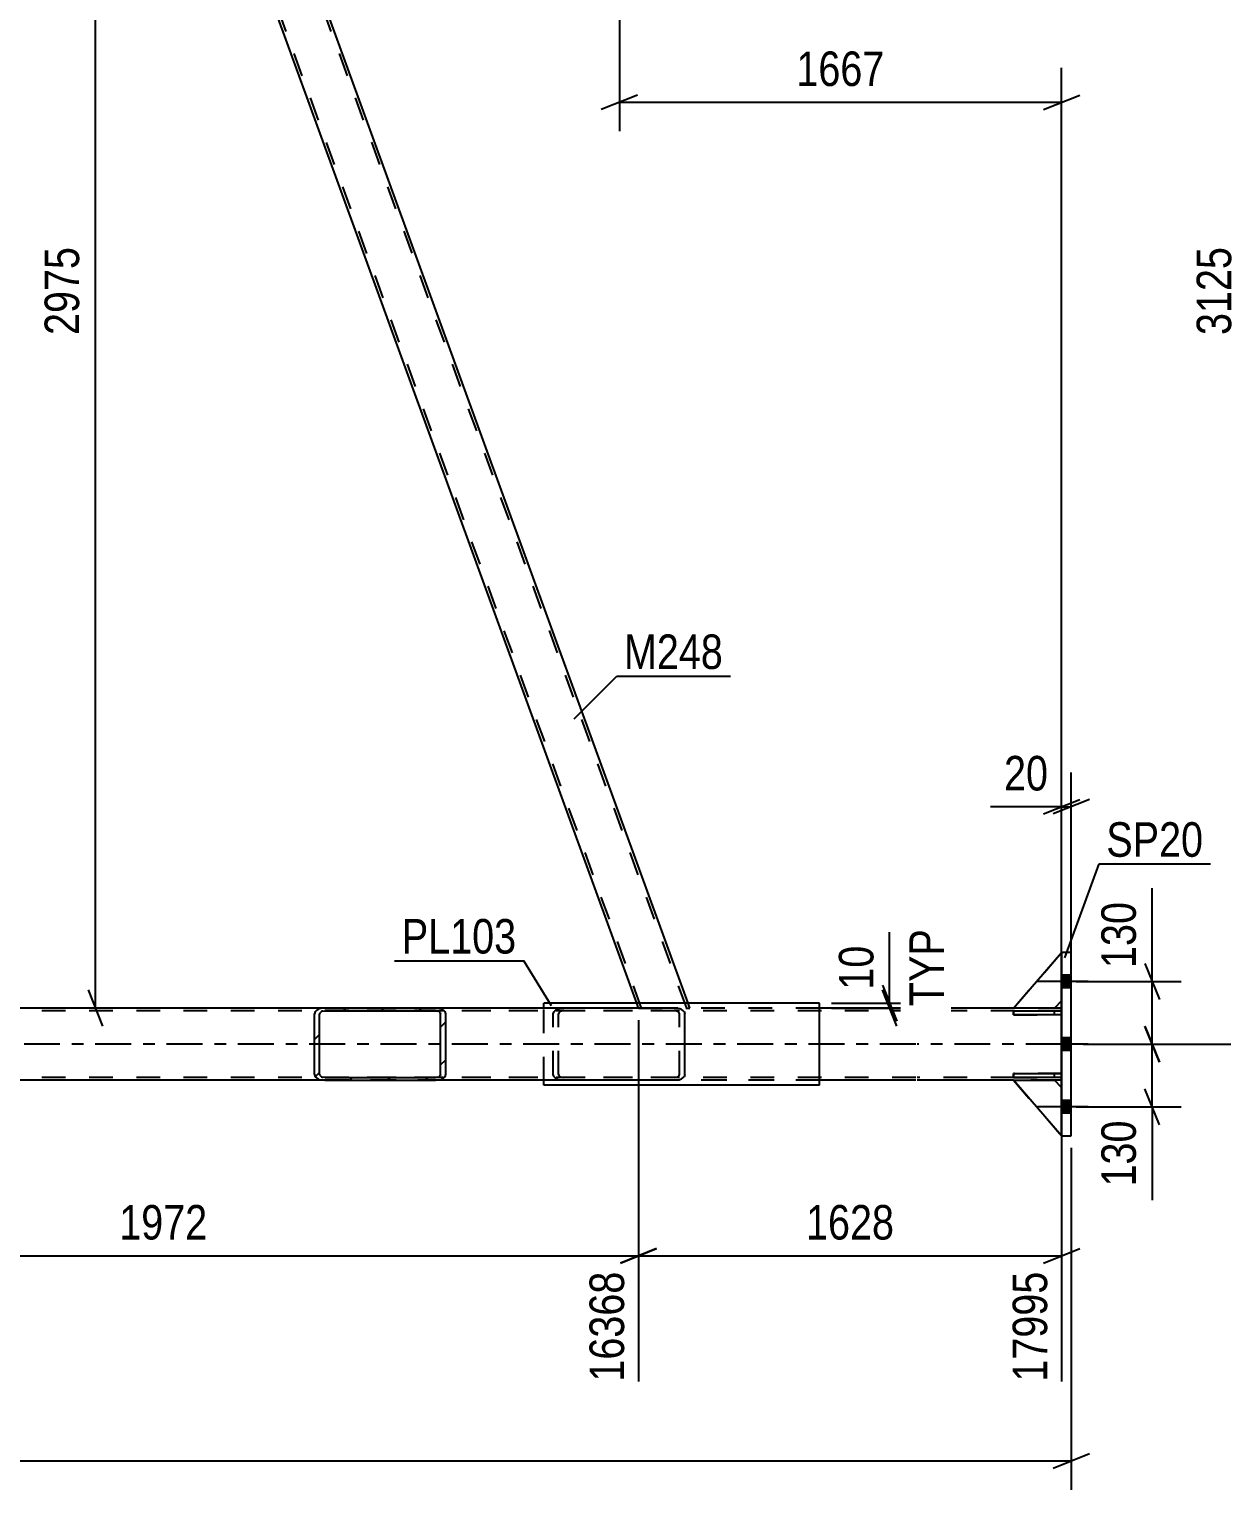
# Model space of a CAD drawing. Header units: millimetres. Extents: x -832 to 357, y -842 to -1.
# Drawn here: x -139 to -40, y -406.1 to -284.9 of the extents above; entities that cross this region are included whole.
import ezdxf

# ---------------------------------------------------------------- set-up
doc = ezdxf.new("R2010")
doc.units = ezdxf.units.MM
doc.linetypes.add('DXK_LINE_DOT2', pattern=[3.9198, 1.9599, -1.9599])
doc.linetypes.add('DXK_LINE_DOT3', pattern=[5.9187, 2.979, -0.9799, 0.9799, -0.9799])
doc.styles.add('Arial Narrow', font='ARIALN.TTF', dxfattribs={"height": 0.2})

# ---------------------------------------------------------------- blocks, each defined once
blk = doc.blocks.new('Part-570388851-1312 - 1253')
at = {"color": 7, "linetype": 'DXK_LINE_DOT2'}
for p, q in [((-53.88, -372.1), (-57.28, -372.1)), ((-57.28, -372.1), (-53.28, -376.7)), ((-53.28, -372.7), (-53.88, -372.1)), ((-53.28, -376.7), (-53.28, -372.7))]:
    blk.add_line(p, q, dxfattribs=at)
blk = doc.blocks.new('Part-570388851-1865 - 1253')
at = {"color": 2, "linetype": 'Continuous'}
for p, q in [((-73.38, -365.7), (-96.26, -365.7)), ((-96.26, -366.1), (-96.26, -365.7)), ((-73.38, -372.5), (-73.38, -365.7)), ((-96.26, -372.5), (-96.26, -372.1)), ((-73.38, -372.5), (-96.26, -372.5))]:
    blk.add_line(p, q, dxfattribs=at)
at = {"color": 7, "linetype": 'DXK_LINE_DOT2'}
blk.add_line((-96.26, -372.1), (-96.26, -366.1), dxfattribs=at)
blk = doc.blocks.new('Part-570388851-2110 - 1253')
at = {"color": 7, "linetype": 'DXK_LINE_DOT2'}
for p, q in [((-127.44, -247.1), (-131.7, -247.1)), ((-130.53, -250.31), (-131.7, -247.1)), ((-88.13, -366.1), (-131.45, -247.1)), ((-84.39, -366.1), (-127.7, -247.1)), ((-127.3, -247.5), (-127.44, -247.1)), ((-88.39, -366.1), (-88.53, -365.7)), ((-84.13, -366.1), (-84.28, -365.7)), ((-88.39, -366.1), (-84.13, -366.1))]:
    blk.add_line(p, q, dxfattribs=at)
at = {"color": 2, "linetype": 'Continuous'}
for p, q in [((-84.28, -365.7), (-127.3, -247.5)), ((-88.53, -365.7), (-130.53, -250.31))]:
    blk.add_line(p, q, dxfattribs=at)
blk = doc.blocks.new('Part-570388851-1356 - 1253')
at = {"color": 7, "linetype": 'DXK_LINE_DOT2'}
for p, q in [((-53.28, -371.54), (-57.28, -371.54)), ((-57.28, -371.54), (-57.28, -371.86)), ((-57.28, -371.86), (-53.28, -371.86)), ((-53.88, -371.86), (-53.88, -371.54)), ((-53.28, -371.86), (-53.28, -371.54))]:
    blk.add_line(p, q, dxfattribs=at)
blk = doc.blocks.new('Bolt-570388851-1294 - 1253')
at = {"linetype": 'Continuous'}
for points in [[(-52.48, -364.42), (-52.48, -363.38), (-53.28, -363.38), (-53.28, -364.42)], [(-52.48, -364.42), (-52.48, -363.38), (-53.28, -363.38), (-53.28, -364.42)], [(-52.48, -364.42), (-52.48, -363.38), (-53.28, -363.38), (-53.28, -364.42)], [(-52.48, -369.62), (-52.48, -368.58), (-53.28, -368.58), (-53.28, -369.62)], [(-52.48, -369.62), (-52.48, -368.58), (-53.28, -368.58), (-53.28, -369.62)], [(-52.48, -374.82), (-52.48, -373.78), (-53.28, -373.78), (-53.28, -374.82)], [(-52.48, -374.82), (-52.48, -373.78), (-53.28, -373.78), (-53.28, -374.82)], [(-52.48, -374.82), (-52.48, -373.78), (-53.28, -373.78), (-53.28, -374.82)]]:
    blk.add_hatch(color=1, dxfattribs=at).paths.add_polyline_path(points)
at = {"color": 1, "linetype": 'Continuous'}
for p, q in [((-52.48, -363.38), (-53.28, -363.38)), ((-52.48, -363.38), (-53.28, -363.38)), ((-52.48, -363.38), (-53.28, -363.38)), ((-51.08, -363.9), (-55.28, -363.9)), ((-51.08, -363.9), (-55.28, -363.9)), ((-51.08, -363.9), (-55.28, -363.9)), ((-52.48, -364.42), (-53.28, -364.42)), ((-52.48, -364.42), (-53.28, -364.42)), ((-52.48, -364.42), (-53.28, -364.42)), ((-51.08, -369.1), (-55.28, -369.1)), ((-51.08, -369.1), (-55.28, -369.1)), ((-52.48, -368.58), (-53.28, -368.58)), ((-52.48, -368.58), (-53.28, -368.58)), ((-52.48, -369.62), (-53.28, -369.62)), ((-52.48, -369.62), (-53.28, -369.62)), ((-51.08, -374.3), (-55.28, -374.3)), ((-51.08, -374.3), (-55.28, -374.3)), ((-51.08, -374.3), (-55.28, -374.3)), ((-52.48, -373.78), (-53.28, -373.78)), ((-52.48, -373.78), (-53.28, -373.78)), ((-52.48, -373.78), (-53.28, -373.78)), ((-52.48, -374.82), (-53.28, -374.82)), ((-52.48, -374.82), (-53.28, -374.82)), ((-52.48, -374.82), (-53.28, -374.82))]:
    blk.add_line(p, q, dxfattribs=at)
blk = doc.blocks.new('Part-570388851-1310 - 1253')
at = {"color": 7, "linetype": 'DXK_LINE_DOT2'}
for p, q in [((-57.28, -366.1), (-53.28, -361.5)), ((-53.28, -361.5), (-53.28, -365.5)), ((-53.28, -365.5), (-53.88, -366.1)), ((-53.88, -366.1), (-57.28, -366.1))]:
    blk.add_line(p, q, dxfattribs=at)
blk = doc.blocks.new('Part-570388851-1311 - 1253')
at = {"color": 2, "linetype": 'Continuous'}
for p, q in [((-57.28, -366.1), (-53.28, -361.5)), ((-53.28, -365.5), (-53.88, -366.1)), ((-53.88, -366.1), (-57.28, -366.1))]:
    blk.add_line(p, q, dxfattribs=at)
at = {"color": 7, "linetype": 'DXK_LINE_DOT2'}
blk.add_line((-53.28, -365.5), (-53.28, -361.5), dxfattribs=at)
blk = doc.blocks.new('Part-570388851-1313 - 1253')
at = {"color": 2, "linetype": 'Continuous'}
for p, q in [((-57.28, -372.1), (-53.88, -372.1)), ((-53.28, -376.7), (-57.28, -372.1)), ((-53.88, -372.1), (-53.28, -372.7))]:
    blk.add_line(p, q, dxfattribs=at)
at = {"color": 7, "linetype": 'DXK_LINE_DOT2'}
blk.add_line((-53.28, -372.7), (-53.28, -376.7), dxfattribs=at)
blk = doc.blocks.new('Part-570388851-1355 - 1253')
at = {"color": 7, "linetype": 'DXK_LINE_DOT2'}
for p, q in [((-53.28, -366.34), (-57.28, -366.34)), ((-57.28, -366.34), (-57.28, -366.66)), ((-57.28, -366.66), (-53.28, -366.66)), ((-53.88, -366.66), (-53.88, -366.34)), ((-53.28, -366.66), (-53.28, -366.34))]:
    blk.add_line(p, q, dxfattribs=at)
blk = doc.blocks.new('Part-570388851-1357 - 1253')
at = {"color": 2, "linetype": 'Continuous'}
for p, q in [((-57.28, -366.66), (-57.28, -366.34)), ((-57.28, -366.34), (-53.28, -366.34)), ((-53.28, -366.66), (-57.28, -366.66)), ((-53.28, -366.34), (-53.28, -366.66))]:
    blk.add_line(p, q, dxfattribs=at)
at = {"color": 7, "linetype": 'DXK_LINE_DOT2'}
blk.add_line((-53.88, -366.66), (-53.88, -366.34), dxfattribs=at)
blk = doc.blocks.new('Part-570388851-1358 - 1253')
at = {"color": 2, "linetype": 'Continuous'}
for p, q in [((-57.28, -371.86), (-57.28, -371.54)), ((-57.28, -371.54), (-53.28, -371.54)), ((-53.28, -371.86), (-57.28, -371.86)), ((-53.28, -371.54), (-53.28, -371.86))]:
    blk.add_line(p, q, dxfattribs=at)
at = {"color": 7, "linetype": 'DXK_LINE_DOT2'}
blk.add_line((-53.88, -371.86), (-53.88, -371.54), dxfattribs=at)
blk = doc.blocks.new('Part-570388851-1901 - 1253')
at = {"color": 2, "linetype": 'Continuous'}
for p, q in [((-53.28, -361.5), (-53.28, -376.7)), ((-52.48, -361.5), (-53.28, -361.5)), ((-52.48, -376.7), (-52.48, -361.5)), ((-53.28, -376.7), (-52.48, -376.7))]:
    blk.add_line(p, q, dxfattribs=at)
blk = doc.blocks.new('Part-570388851-2029 - 1253')
at = {"color": 7, "linetype": 'DXK_LINE_DOT2'}
for p, q in [((-65.38, -366.34), (-743.09, -366.34)), ((-73.38, -366.1), (-114.41, -366.1)), ((-53.28, -366.34), (-65.28, -366.34)), ((-53.88, -366.1), (-57.28, -366.1)), ((-53.28, -366.1), (-53.28, -372.1)), ((-65.38, -371.86), (-743.09, -371.86)), ((-53.28, -371.86), (-65.28, -371.86)), ((-65.38, -372.1), (-625.21, -372.1)), ((-73.38, -372.1), (-114.41, -372.1)), ((-53.88, -372.1), (-65.28, -372.1))]:
    blk.add_line(p, q, dxfattribs=at)
at = {"color": 2, "linetype": 'Continuous'}
for p, q in [((-114.41, -366.1), (-140.37, -366.1)), ((-65.38, -366.1), (-73.38, -366.1)), ((-57.28, -366.1), (-65.28, -366.1)), ((-53.28, -366.1), (-53.88, -366.1)), ((-114.41, -372.1), (-140.37, -372.1)), ((-65.38, -372.1), (-73.38, -372.1)), ((-57.28, -372.1), (-65.28, -372.1)), ((-53.28, -372.1), (-53.88, -372.1))]:
    blk.add_line(p, q, dxfattribs=at)
at = {"color": 7, "linetype": 'DXK_LINE_DOT3'}
for p, q in [((-65.38, -369.1), (-743.09, -369.1)), ((-53.28, -369.1), (-65.28, -369.1))]:
    blk.add_line(p, q, dxfattribs=at)
blk = doc.blocks.new('Part-570388851-2087 - 1253')
at = {"linetype": 'Continuous'}
h = blk.add_hatch(dxfattribs=at)
h.set_pattern_fill('', scale=0.7, style=0, pattern_type=0)
h.set_pattern_definition([(45, (-115.2178, -371.8066), (-1.57154, 1.57154), [])])
h.paths.add_polyline_path([(-115.28, -371.62), (-115.22, -371.81), (-115.03, -371.96), (-114.75, -372.07), (-114.41, -372.1), (-105.24, -372.1), (-104.91, -372.07), (-104.63, -371.96), (-104.44, -371.81), (-104.37, -371.62), (-104.37, -366.58), (-104.44, -366.4), (-104.63, -366.24), (-104.91, -366.14), (-105.24, -366.1), (-114.41, -366.1), (-114.75, -366.14), (-115.03, -366.24), (-115.22, -366.4), (-115.28, -366.58)])
h.paths.add_polyline_path([(-114.81, -366.49), (-114.72, -366.41), (-114.58, -366.36), (-114.41, -366.34), (-105.24, -366.34), (-105.08, -366.36), (-104.93, -366.41), (-104.84, -366.49), (-104.81, -366.58), (-104.81, -371.62), (-104.84, -371.71), (-104.93, -371.79), (-105.08, -371.84), (-105.24, -371.86), (-114.41, -371.86), (-114.58, -371.84), (-114.72, -371.79), (-114.81, -371.71), (-114.85, -371.62), (-114.85, -366.58)])
at = {"color": 2, "linetype": 'Continuous'}
for p, q in [((-115.22, -366.4), (-115.28, -366.58)), ((-115.28, -371.62), (-115.28, -366.58)), ((-114.85, -366.58), (-114.81, -366.49)), ((-114.85, -371.62), (-114.85, -366.58)), ((-114.41, -366.1), (-114.75, -366.14)), ((-114.58, -366.36), (-114.41, -366.34)), ((-114.41, -366.1), (-105.24, -366.1)), ((-114.41, -366.34), (-105.24, -366.34)), ((-85.42, -366.1), (-105.24, -366.1)), ((-104.91, -366.14), (-105.24, -366.1)), ((-105.24, -366.34), (-105.08, -366.36)), ((-104.84, -366.49), (-104.81, -366.58)), ((-104.81, -371.62), (-104.81, -366.58)), ((-104.37, -366.58), (-104.44, -366.4)), ((-104.37, -371.62), (-104.37, -366.58)), ((-85.42, -366.1), (-85.09, -366.14)), ((-84.61, -366.4), (-84.55, -366.58)), ((-84.55, -371.62), (-84.55, -366.58)), ((-115.28, -371.62), (-115.22, -371.81)), ((-114.81, -371.71), (-114.85, -371.62)), ((-114.41, -371.86), (-114.58, -371.84)), ((-114.41, -371.86), (-105.24, -371.86)), ((-105.08, -371.84), (-105.24, -371.86)), ((-104.81, -371.62), (-104.84, -371.71)), ((-104.44, -371.81), (-104.37, -371.62)), ((-84.55, -371.62), (-84.61, -371.81)), ((-114.75, -372.07), (-114.41, -372.1)), ((-114.41, -372.1), (-105.24, -372.1)), ((-105.24, -372.1), (-104.91, -372.07)), ((-85.42, -372.1), (-105.24, -372.1)), ((-85.09, -372.07), (-85.42, -372.1))]:
    blk.add_line(p, q, dxfattribs=at)
at = {"color": 7, "linetype": 'DXK_LINE_DOT2'}
for p, q in [((-105.24, -366.1), (-114.41, -366.1)), ((-85.42, -366.34), (-114.41, -366.34)), ((-95.46, -366.58), (-95.4, -366.4)), ((-95.46, -371.62), (-95.46, -366.58)), ((-94.99, -366.49), (-95.03, -366.58)), ((-95.03, -371.62), (-95.03, -366.58)), ((-94.92, -366.14), (-94.59, -366.1)), ((-94.59, -366.34), (-94.76, -366.36)), ((-85.25, -366.36), (-85.42, -366.34)), ((-84.98, -366.58), (-85.02, -366.49)), ((-84.98, -371.62), (-84.98, -366.58)), ((-85.42, -371.86), (-114.41, -371.86)), ((-95.4, -371.81), (-95.46, -371.62)), ((-95.03, -371.62), (-94.99, -371.71)), ((-94.76, -371.84), (-94.59, -371.86)), ((-85.42, -371.86), (-85.25, -371.84)), ((-85.02, -371.71), (-84.98, -371.62)), ((-114.41, -372.1), (-105.24, -372.1)), ((-94.59, -372.1), (-94.92, -372.07))]:
    blk.add_line(p, q, dxfattribs=at)
at = {"color": 2, "linetype": 'Continuous'}
for centre, radius, start, end in [((-114.61, -366.95), 0.817, 99.5223, 138.0732), ((-114.51, -366.76), 0.408, 99.5223, 138.0732), ((-105.14, -366.76), 0.408, 41.9269, 80.4778), ((-105.04, -366.95), 0.817, 41.9269, 80.4778), ((-85.22, -366.95), 0.817, 41.9269, 80.4778), ((-114.61, -371.26), 0.817, 221.9269, 260.4778), ((-114.51, -371.44), 0.408, 221.9269, 260.4778), ((-105.14, -371.44), 0.408, 279.5223, 318.0732), ((-105.04, -371.26), 0.817, 279.5223, 318.0732), ((-85.22, -371.26), 0.817, 279.5223, 318.0732)]:
    blk.add_arc(centre, radius, start, end, dxfattribs=at)
at = {"color": 7, "linetype": 'DXK_LINE_DOT2'}
for centre, radius, start, end in [((-94.79, -366.95), 0.817, 99.5223, 138.0732), ((-94.69, -366.76), 0.408, 99.5223, 138.0732), ((-85.32, -366.76), 0.408, 41.9269, 80.4778), ((-94.79, -371.26), 0.817, 221.9269, 260.4778), ((-94.69, -371.44), 0.408, 221.9269, 260.4778), ((-85.32, -371.44), 0.408, 279.5223, 318.0732)]:
    blk.add_arc(centre, radius, start, end, dxfattribs=at)
blk = doc.blocks.new('Part-570388851-2115 - 1253')
at = {"color": 7, "linetype": 'DXK_LINE_DOT2'}
for p, q in [((-133.46, -247.1), (-170.3, -363.27)), ((-133.71, -247.1), (-133.84, -247.5)), ((-131.7, -247.1), (-133.71, -247.1)), ((-131.56, -247.5), (-131.7, -247.1)), ((-130.67, -249.94), (-167.51, -366.1)), ((-130.53, -250.31), (-130.75, -249.71)), ((-169.27, -366.1), (-169.41, -365.7)), ((-167.13, -365.7), (-167.25, -366.1)), ((-167.25, -366.1), (-169.27, -366.1))]:
    blk.add_line(p, q, dxfattribs=at)
at = {"color": 2, "linetype": 'Continuous'}
for p, q in [((-133.84, -247.5), (-170.43, -362.9)), ((-130.8, -249.57), (-131.56, -247.5)), ((-130.53, -250.31), (-130.8, -249.57)), ((-130.53, -250.31), (-167.13, -365.7)), ((-169.41, -365.7), (-170.43, -362.9))]:
    blk.add_line(p, q, dxfattribs=at)
blk = doc.blocks.new('StraightDimension-570388851-3386 - 1253')
at = {"color": 7, "linetype": 'Continuous'}
for p, q in [((-45.77, -363.9), (-45.77, -356.17)), ((-45.77, -363.9), (-45.77, -356.17)), ((-46.37, -362.4), (-45.17, -365.4)), ((-52.08, -363.9), (-43.37, -363.9)), ((-45.77, -369.1), (-45.77, -363.9)), ((-45.17, -370.6), (-46.37, -367.6)), ((-51.48, -369.1), (-43.37, -369.1))]:
    blk.add_line(p, q, dxfattribs=at)
at = {"color": 0}
blk.add_wipeout([(-46.52, -356.69), (-50.72, -356.69), (-50.72, -363.38), (-46.52, -363.38)], dxfattribs=at)
at = {"color": 3, "style": 'Arial Narrow'}
blk.add_text('130', height=2.863, rotation=90.0002, dxfattribs=at).set_placement((-47.12, -362.78))
blk = doc.blocks.new('StraightDimension-570388851-3657 - 1253')
at = {"color": 7, "linetype": 'Continuous'}
for p, q in [((-167.25, -367.1), (-167.25, -397.1)), ((-88.39, -367.1), (-88.39, -397.1)), ((-165.75, -386.06), (-168.75, -387.26)), ((-89.89, -387.26), (-86.89, -386.06)), ((-167.25, -386.66), (-88.39, -386.66))]:
    blk.add_line(p, q, dxfattribs=at)
at = {"color": 0}
blk.add_wipeout([(-123.56, -385.91), (-123.56, -381.71), (-132.08, -381.71), (-132.08, -385.91)], dxfattribs=at)
at = {"color": 3, "style": 'Arial Narrow'}
blk.add_text('1972', height=2.863, dxfattribs=at).set_placement((-131.48, -385.31))
at = {"color": 0, "linetype": 'Continuous'}
blk.add_wipeout([(-88.99, -387.36), (-93.19, -387.36), (-93.19, -397.7), (-88.99, -397.7)], dxfattribs=at)
at = {"color": 3, "linetype": 'Continuous', "style": 'Arial Narrow'}
blk.add_text('16368', height=2.863, rotation=90.0002, dxfattribs=at).set_placement((-89.59, -397.1))
blk = doc.blocks.new('StraightDimension-570388851-3017 - 1253')
at = {"color": 7, "linetype": 'Continuous'}
blk.add_line((-51.48, -369.1), (-35.46, -369.1), dxfattribs=at)
at = {"color": 0}
blk.add_wipeout([(-38.61, -302.35), (-42.81, -302.35), (-42.81, -310.86), (-38.61, -310.86)], dxfattribs=at)
at = {"color": 3, "style": 'Arial Narrow'}
blk.add_text('3125', height=2.863, rotation=90.0002, dxfattribs=at).set_placement((-39.21, -310.26))
blk = doc.blocks.new('StraightDimension-570388851-2168 - 1253')
at = {"color": 7, "linetype": 'Continuous'}
for p, q in [((-53.28, -375.7), (-53.28, -346.55)), ((-52.48, -375.7), (-52.48, -346.55)), ((-54.78, -350), (-51.78, -348.8)), ((-50.98, -348.8), (-53.98, -350)), ((-53.28, -349.4), (-59.19, -349.4)), ((-53.28, -349.4), (-59.19, -349.4)), ((-53.28, -349.4), (-52.48, -349.4))]:
    blk.add_line(p, q, dxfattribs=at)
at = {"color": 0}
blk.add_wipeout([(-53.81, -348.65), (-53.81, -344.45), (-58.66, -344.45), (-58.66, -348.65)], dxfattribs=at)
at = {"color": 3, "style": 'Arial Narrow'}
blk.add_text('20', height=2.863, dxfattribs=at).set_placement((-58.06, -348.05))
blk = doc.blocks.new('StraightDimension-570388851-2238 - 1253')
at = {"color": 7, "linetype": 'Continuous'}
for p, q in [((-52.48, -377.7), (-52.48, -406.07)), ((-53.98, -404.27), (-50.98, -403.07)), ((-789.39, -403.67), (-52.48, -403.67))]:
    blk.add_line(p, q, dxfattribs=at)
blk = doc.blocks.new('StraightDimension-570388851-3263 - 1253')
at = {"color": 7, "linetype": 'Continuous'}
for p, q in [((-89.98, -248.1), (-89.98, -293.35)), ((-53.28, -365.1), (-53.28, -288.1)), ((-88.48, -290.35), (-91.48, -291.55)), ((-54.78, -291.55), (-51.78, -290.35)), ((-89.98, -290.95), (-53.28, -290.95))]:
    blk.add_line(p, q, dxfattribs=at)
at = {"color": 0}
blk.add_wipeout([(-67.38, -290.2), (-67.38, -286), (-75.89, -286), (-75.89, -290.2)], dxfattribs=at)
at = {"color": 3, "style": 'Arial Narrow'}
blk.add_text('1667', height=2.863, dxfattribs=at).set_placement((-75.29, -289.6))
blk = doc.blocks.new('StraightDimension-570388851-3325 - 1253')
at = {"color": 7, "linetype": 'Continuous'}
for p, q in [((-133.46, -366.1), (-133.46, -247.1)), ((-134.06, -364.6), (-132.86, -367.6)), ((-102.32, -366.1), (-136.31, -366.1))]:
    blk.add_line(p, q, dxfattribs=at)
at = {"color": 0}
blk.add_wipeout([(-134.21, -302.35), (-138.41, -302.35), (-138.41, -310.86), (-134.21, -310.86)], dxfattribs=at)
at = {"color": 3, "style": 'Arial Narrow'}
blk.add_text('2975', height=2.863, rotation=90.0002, dxfattribs=at).set_placement((-134.81, -310.26))
blk = doc.blocks.new('StraightDimension-570388851-3378 - 1253')
at = {"color": 7, "linetype": 'Continuous'}
for p, q in [((-46.37, -367.6), (-45.17, -370.6)), ((-51.48, -369.1), (-43.37, -369.1)), ((-45.77, -374.3), (-45.77, -369.1)), ((-45.17, -375.8), (-46.37, -372.8)), ((-52.08, -374.3), (-43.37, -374.3)), ((-45.77, -374.3), (-45.77, -382.04)), ((-45.77, -374.3), (-45.77, -382.04))]:
    blk.add_line(p, q, dxfattribs=at)
at = {"color": 0}
blk.add_wipeout([(-46.52, -374.83), (-50.72, -374.83), (-50.72, -381.51), (-46.52, -381.51)], dxfattribs=at)
at = {"color": 3, "style": 'Arial Narrow'}
blk.add_text('130', height=2.863, rotation=90.0002, dxfattribs=at).set_placement((-47.12, -380.91))
blk = doc.blocks.new('StraightDimension-570388851-3395 - 1253')
at = {"color": 7, "linetype": 'Continuous'}
for p, q in [((-67.55, -365.7), (-67.55, -359.8)), ((-67.55, -365.7), (-67.55, -359.8)), ((-68.15, -364.2), (-66.95, -367.2)), ((-66.95, -367.6), (-68.15, -364.6)), ((-72.38, -365.7), (-65.15, -365.7)), ((-67.55, -366.1), (-67.55, -365.7)), ((-72.38, -366.1), (-65.15, -366.1))]:
    blk.add_line(p, q, dxfattribs=at)
at = {"color": 0, "linetype": 'Continuous'}
blk.add_wipeout([(-62.45, -358.96), (-66.65, -358.96), (-66.65, -366.54), (-62.45, -366.54)], dxfattribs=at)
at = {"color": 0}
blk.add_wipeout([(-68.3, -360.32), (-72.5, -360.32), (-72.5, -365.18), (-68.3, -365.18)], dxfattribs=at)
at = {"color": 3, "linetype": 'Continuous', "style": 'Arial Narrow'}
blk.add_text('TYP', height=2.863, rotation=90.0002, dxfattribs=at).set_placement((-63.05, -365.94))
at = {"color": 3, "style": 'Arial Narrow'}
blk.add_text('10', height=2.863, rotation=90.0002, dxfattribs=at).set_placement((-68.9, -364.58))
blk = doc.blocks.new('StraightDimension-570388851-3675 - 1253')
at = {"color": 7, "linetype": 'Continuous'}
for p, q in [((-88.39, -367.1), (-88.39, -397.1)), ((-53.28, -373.1), (-53.28, -397.1)), ((-86.89, -386.06), (-89.89, -387.26)), ((-54.78, -387.26), (-51.78, -386.06)), ((-88.39, -386.66), (-53.28, -386.66))]:
    blk.add_line(p, q, dxfattribs=at)
at = {"color": 0}
blk.add_wipeout([(-66.58, -385.91), (-66.58, -381.71), (-75.09, -381.71), (-75.09, -385.91)], dxfattribs=at)
at = {"color": 3, "style": 'Arial Narrow'}
blk.add_text('1628', height=2.863, dxfattribs=at).set_placement((-74.49, -385.31))
at = {"color": 0, "linetype": 'Continuous'}
blk.add_wipeout([(-53.88, -387.36), (-58.08, -387.36), (-58.08, -397.7), (-53.88, -397.7)], dxfattribs=at)
at = {"color": 3, "linetype": 'Continuous', "style": 'Arial Narrow'}
blk.add_text('17995', height=2.863, rotation=90.0002, dxfattribs=at).set_placement((-54.48, -397.1))
blk = doc.blocks.new('Mark-570388851-1861 - 1253')
at = {"color": 0}
blk.add_wipeout([(-98.52, -361.58), (-98.52, -358.58), (-108.03, -358.58), (-108.03, -361.58)], dxfattribs=at)
blk.add_wipeout([(-98.52, -361.58), (-98.52, -358.58), (-108.03, -358.58), (-108.03, -361.58)], dxfattribs=at)
at = {"color": 30, "linetype": 'Continuous'}
for p in [(-108.63, -362.18), (-95.6, -365.91)]:
    blk.add_line(p, (-97.92, -362.18), dxfattribs=at)
at = {"color": 3, "style": 'Arial Narrow'}
blk.add_text('PL103', height=2.863, dxfattribs=at).set_placement((-108.03, -361.58))
blk = doc.blocks.new('Mark-570388851-1897 - 1253')
at = {"color": 0}
blk.add_wipeout([(-41.53, -353.55), (-41.53, -350.55), (-49.57, -350.55), (-49.57, -353.55)], dxfattribs=at)
blk.add_wipeout([(-41.53, -353.55), (-41.53, -350.55), (-49.57, -350.55), (-49.57, -353.55)], dxfattribs=at)
at = {"color": 30, "linetype": 'Continuous'}
for p, q in [((-53.01, -361.95), (-50.17, -354.15)), ((-50.17, -354.15), (-40.93, -354.15))]:
    blk.add_line(p, q, dxfattribs=at)
at = {"color": 3, "style": 'Arial Narrow'}
blk.add_text('SP20', height=2.863, dxfattribs=at).set_placement((-49.57, -353.55))
blk = doc.blocks.new('Mark-570388851-2106 - 1253')
at = {"color": 0}
blk.add_wipeout([(-81.37, -337.97), (-81.37, -334.97), (-89.6, -334.97), (-89.6, -337.97)], dxfattribs=at)
blk.add_wipeout([(-81.37, -337.97), (-81.37, -334.97), (-89.6, -334.97), (-89.6, -337.97)], dxfattribs=at)
at = {"color": 30, "linetype": 'Continuous'}
for p, q in [((-93.73, -342.1), (-90.2, -338.57)), ((-90.2, -338.57), (-80.77, -338.57))]:
    blk.add_line(p, q, dxfattribs=at)
at = {"color": 3, "style": 'Arial Narrow'}
blk.add_text('M248', height=2.863, dxfattribs=at).set_placement((-89.6, -337.97))

msp = doc.modelspace()

# ---------------------------------------------------------------- block references
for name in ['Part-570388851-2115 - 1253', 'Part-570388851-2110 - 1253', 'Part-570388851-1310 - 1253', 'Part-570388851-1311 - 1253', 'Part-570388851-1901 - 1253', 'Bolt-570388851-1294 - 1253', 'Part-570388851-1865 - 1253', 'Part-570388851-2029 - 1253', 'Part-570388851-2087 - 1253', 'Part-570388851-1355 - 1253', 'Part-570388851-1357 - 1253', 'Part-570388851-1356 - 1253', 'Part-570388851-1358 - 1253', 'Part-570388851-1312 - 1253', 'Part-570388851-1313 - 1253']:
    msp.add_blockref(name, (0, 0))

# ---------------------------------------------------------------- next in the draw order: block references
for name in ['StraightDimension-570388851-3386 - 1253', 'StraightDimension-570388851-3657 - 1253']:
    msp.add_blockref(name, (0, 0))

# ---------------------------------------------------------------- next in the draw order: block references
msp.add_blockref('StraightDimension-570388851-3017 - 1253', (0, 0))

# ---------------------------------------------------------------- next in the draw order: block references
msp.add_blockref('StraightDimension-570388851-2168 - 1253', (0, 0))

# ---------------------------------------------------------------- next in the draw order: block references
msp.add_blockref('StraightDimension-570388851-2238 - 1253', (0, 0))

# ---------------------------------------------------------------- next in the draw order: block references
for name in ['StraightDimension-570388851-3325 - 1253', 'StraightDimension-570388851-3263 - 1253', 'StraightDimension-570388851-3378 - 1253']:
    msp.add_blockref(name, (0, 0))

# ---------------------------------------------------------------- next in the draw order: block references
for name in ['Mark-570388851-2106 - 1253', 'Mark-570388851-1897 - 1253', 'Mark-570388851-1861 - 1253', 'StraightDimension-570388851-3395 - 1253']:
    msp.add_blockref(name, (0, 0))

# ---------------------------------------------------------------- next in the draw order: block references
msp.add_blockref('StraightDimension-570388851-3675 - 1253', (0, 0))

doc.saveas('drawing.dxf')
